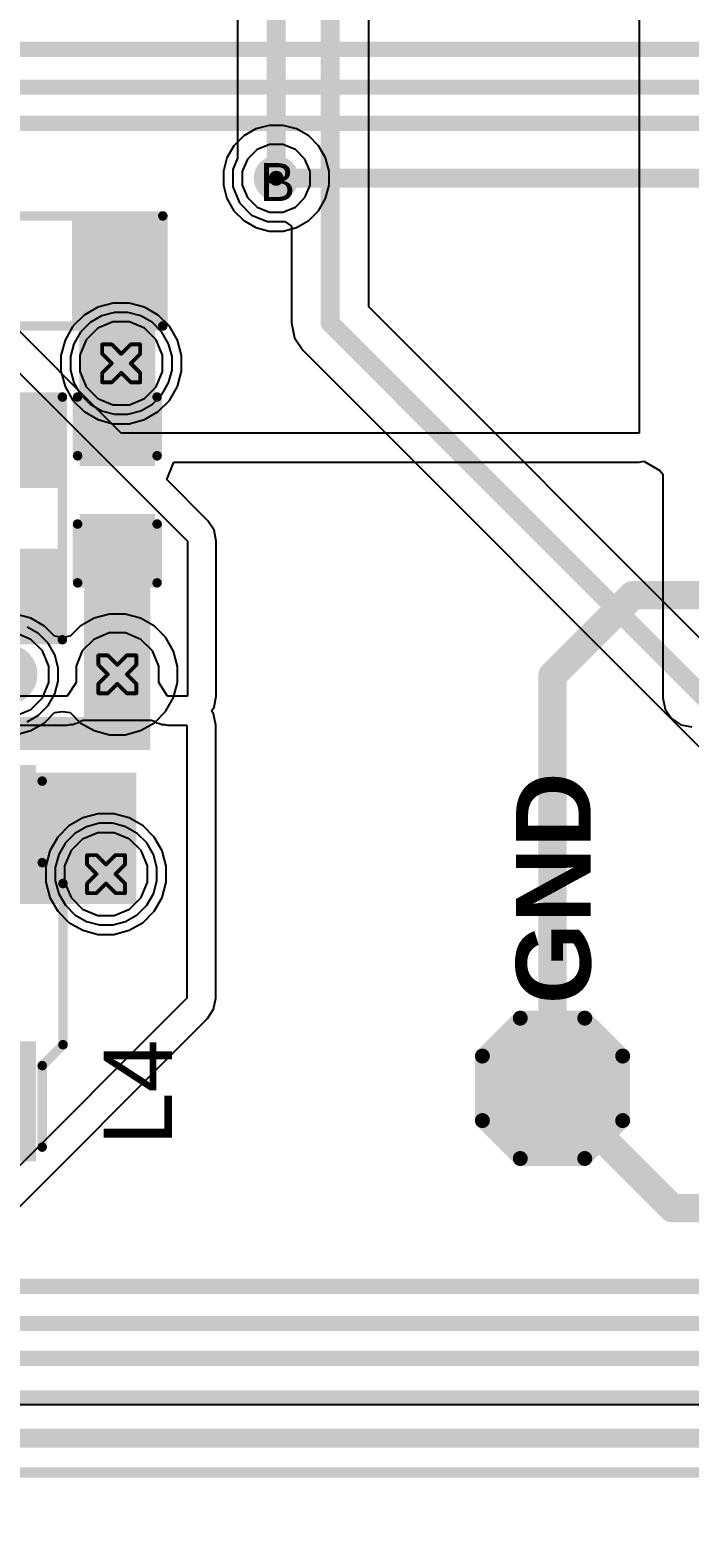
# Model space of a CAD drawing. Header units: inches. Extents: x 0 to 5379, y 0 to 5429.
# Drawn here: x 247.7 to 256.54, y 109.7 to 129.67 of the extents above; entities that cross this region are included whole.
import ezdxf

# ---------------------------------------------------------------- set-up
doc = ezdxf.new("R2010")
doc.units = ezdxf.units.IN
for name, color, linetype in [('Bottom Layer', 5, 'Continuous'), ('Bottom Solder', 6, 'Continuous'), ('Drill Drawing', 1, 'Continuous'), ('GND01', 16, 'Continuous'), ('GND02', 76, 'Continuous'), ('PWR', 156, 'Continuous'), ('SIG 01', 90, 'Continuous'), ('Top Layer', 1, 'Continuous'), ('Top Overlay', 2, 'Continuous'), ('Top Paste', 8, 'Continuous'), ('Top Solder', 216, 'Continuous'), ('Via Holes', 16, 'Continuous')]:
    doc.layers.add(name, color=color, linetype=linetype)
doc.styles.add('Arial', font='', dxfattribs={"height": 0.2})
doc.styles.add('Arial_Bold', font='', dxfattribs={"height": 0.2})
doc.styles.get('Arial').set_extended_font_data('Arial')
doc.styles.get('Arial_Bold').set_extended_font_data('Arial', bold=True)

# ---------------------------------------------------------------- blocks, each defined once
blk = doc.blocks.new('T__________165')
at = {"layer": 'Top Layer'}
blk.add_hatch(color=1, dxfattribs=at).paths.add_polyline_path([(0.381, 0.762), (-0.381, 0.762), (-0.762, 0.381), (-0.762, -0.381), (-0.381, -0.762), (0.381, -0.762), (0.762, -0.381), (0.762, 0.381)])
at = {"layer": 'Top Paste'}
blk.add_hatch(color=8, dxfattribs=at).paths.add_polyline_path([(0.381, 0.762), (-0.381, 0.762), (-0.762, 0.381), (-0.762, -0.381), (-0.381, -0.762), (0.381, -0.762), (0.762, -0.381), (0.762, 0.381)])
at = {"layer": 'Top Solder'}
blk.add_hatch(color=216, dxfattribs=at).paths.add_polyline_path([(0.432, 0.864), (-0.432, 0.864), (-0.864, 0.432), (-0.864, -0.432), (-0.432, -0.864), (0.432, -0.864), (0.864, -0.432), (0.864, 0.432)])
at = {"layer": 'Top Overlay'}
for points in [[(-0.432, 0.94, 0.2, 0.2, 0), (-0.94, 0.432, 0.2, 0.2, 0)], [(-0.432, 0.94, 0.2, 0.2, 0), (0.432, 0.94, 0.2, 0.2, 0)], [(0.432, 0.94, 0.2, 0.2, 0), (0.94, 0.432, 0.2, 0.2, 0)], [(-0.94, 0.432, 0.2, 0.2, 0), (-0.94, -0.432, 0.2, 0.2, 0)], [(0.94, 0.432, 0.2, 0.2, 0), (0.94, -0.432, 0.2, 0.2, 0)], [(-0.94, -0.432, 0.2, 0.2, 0), (-0.432, -0.94, 0.2, 0.2, 0)], [(0.94, -0.432, 0.2, 0.2, 0), (0.432, -0.94, 0.2, 0.2, 0)], [(-0.432, -0.94, 0.2, 0.2, 0), (0.432, -0.94, 0.2, 0.2, 0)]]:
    blk.add_lwpolyline(points, format="xyseb", dxfattribs=at)
for points in [[(-0.482, 0.94, 0.1, 0.1, 1), (-0.382, 0.94, 0.1, 0.1, 1)], [(-0.482, 0.94, 0.1, 0.1, 1), (-0.382, 0.94, 0.1, 0.1, 1)], [(0.382, 0.94, 0.1, 0.1, 1), (0.482, 0.94, 0.1, 0.1, 1)], [(0.382, 0.94, 0.1, 0.1, 1), (0.482, 0.94, 0.1, 0.1, 1)], [(-0.99, 0.432, 0.1, 0.1, 1), (-0.89, 0.432, 0.1, 0.1, 1)], [(-0.99, 0.432, 0.1, 0.1, 1), (-0.89, 0.432, 0.1, 0.1, 1)], [(0.89, 0.432, 0.1, 0.1, 1), (0.99, 0.432, 0.1, 0.1, 1)], [(0.89, 0.432, 0.1, 0.1, 1), (0.99, 0.432, 0.1, 0.1, 1)], [(-0.99, -0.432, 0.1, 0.1, 1), (-0.89, -0.432, 0.1, 0.1, 1)], [(-0.99, -0.432, 0.1, 0.1, 1), (-0.89, -0.432, 0.1, 0.1, 1)], [(0.89, -0.432, 0.1, 0.1, 1), (0.99, -0.432, 0.1, 0.1, 1)], [(0.89, -0.432, 0.1, 0.1, 1), (0.99, -0.432, 0.1, 0.1, 1)], [(-0.482, -0.94, 0.1, 0.1, 1), (-0.382, -0.94, 0.1, 0.1, 1)], [(-0.482, -0.94, 0.1, 0.1, 1), (-0.382, -0.94, 0.1, 0.1, 1)], [(0.382, -0.94, 0.1, 0.1, 1), (0.482, -0.94, 0.1, 0.1, 1)], [(0.382, -0.94, 0.1, 0.1, 1), (0.482, -0.94, 0.1, 0.1, 1)]]:
    blk.add_lwpolyline(points, format="xyseb", close=True, dxfattribs=at)
blk = doc.blocks.new('R___0805_403')
at = {"layer": 'Top Layer'}
for points in [[(-1.524, 0.635), (-0.508, 0.635), (-0.508, -0.635), (-1.524, -0.635)], [(0.508, 0.635), (1.524, 0.635), (1.524, -0.635), (0.508, -0.635)]]:
    blk.add_hatch(color=1, dxfattribs=at).paths.add_polyline_path(points)
at = {"layer": 'Top Paste'}
for points in [[(-1.524, 0.635), (-0.508, 0.635), (-0.508, -0.635), (-1.524, -0.635)], [(0.508, 0.635), (1.524, 0.635), (1.524, -0.635), (0.508, -0.635)]]:
    blk.add_hatch(color=8, dxfattribs=at).paths.add_polyline_path(points)
at = {"layer": 'Top Solder'}
for points in [[(-1.6256, 0.7366), (-0.4064, 0.7366), (-0.4064, -0.7366), (-1.6256, -0.7366)], [(0.4064, 0.7366), (1.6256, 0.7366), (1.6256, -0.7366), (0.4064, -0.7366)]]:
    blk.add_hatch(color=216, dxfattribs=at).paths.add_polyline_path(points)
at = {"layer": 'Top Overlay'}
for points in [[(-1.6256, 0.7366, 0.127, 0.127, 0), (-1.6256, -0.7366, 0.127, 0.127, 0)], [(1.6256, 0.7366, 0.127, 0.127, 0), (-1.6256, 0.7366, 0.127, 0.127, 0)], [(1.6256, 0.7366, 0.127, 0.127, 0), (1.6256, -0.7366, 0.127, 0.127, 0)], [(1.6256, -0.7366, 0.127, 0.127, 0), (-1.6256, -0.7366, 0.127, 0.127, 0)]]:
    blk.add_lwpolyline(points, format="xyseb", dxfattribs=at)
for points in [[(-1.65735, 0.7366, 0.0635, 0.0635, 1), (-1.59385, 0.7366, 0.0635, 0.0635, 1)], [(-1.65735, 0.7366, 0.0635, 0.0635, 1), (-1.59385, 0.7366, 0.0635, 0.0635, 1)], [(1.59385, 0.7366, 0.0635, 0.0635, 1), (1.65735, 0.7366, 0.0635, 0.0635, 1)], [(1.59385, 0.7366, 0.0635, 0.0635, 1), (1.65735, 0.7366, 0.0635, 0.0635, 1)], [(-1.65735, -0.7366, 0.0635, 0.0635, 1), (-1.59385, -0.7366, 0.0635, 0.0635, 1)], [(-1.65735, -0.7366, 0.0635, 0.0635, 1), (-1.59385, -0.7366, 0.0635, 0.0635, 1)], [(1.59385, -0.7366, 0.0635, 0.0635, 1), (1.65735, -0.7366, 0.0635, 0.0635, 1)], [(1.59385, -0.7366, 0.0635, 0.0635, 1), (1.65735, -0.7366, 0.0635, 0.0635, 1)]]:
    blk.add_lwpolyline(points, format="xyseb", close=True, dxfattribs=at)
blk = doc.blocks.new('R___0805_404')
at = {"layer": 'Top Layer'}
for points in [[(-1.524, 0.635), (-0.508, 0.635), (-0.508, -0.635), (-1.524, -0.635)], [(0.508, 0.635), (1.524, 0.635), (1.524, -0.635), (0.508, -0.635)]]:
    blk.add_hatch(color=1, dxfattribs=at).paths.add_polyline_path(points)
at = {"layer": 'Top Paste'}
for points in [[(-1.524, 0.635), (-0.508, 0.635), (-0.508, -0.635), (-1.524, -0.635)], [(0.508, 0.635), (1.524, 0.635), (1.524, -0.635), (0.508, -0.635)]]:
    blk.add_hatch(color=8, dxfattribs=at).paths.add_polyline_path(points)
at = {"layer": 'Top Solder'}
for points in [[(-1.6256, 0.7366), (-0.4064, 0.7366), (-0.4064, -0.7366), (-1.6256, -0.7366)], [(0.4064, 0.7366), (1.6256, 0.7366), (1.6256, -0.7366), (0.4064, -0.7366)]]:
    blk.add_hatch(color=216, dxfattribs=at).paths.add_polyline_path(points)
at = {"layer": 'Top Overlay'}
for points in [[(-1.6256, -0.7366, 0.127, 0.127, 0), (-1.6256, 0.7366, 0.127, 0.127, 0)], [(1.6256, 0.7366, 0.127, 0.127, 0), (-1.6256, 0.7366, 0.127, 0.127, 0)], [(1.6256, -0.7366, 0.127, 0.127, 0), (1.6256, 0.7366, 0.127, 0.127, 0)], [(1.6256, -0.7366, 0.127, 0.127, 0), (-1.6256, -0.7366, 0.127, 0.127, 0)]]:
    blk.add_lwpolyline(points, format="xyseb", dxfattribs=at)
for points in [[(-1.65735, 0.7366, 0.0635, 0.0635, 1), (-1.59385, 0.7366, 0.0635, 0.0635, 1)], [(-1.65735, 0.7366, 0.0635, 0.0635, 1), (-1.59385, 0.7366, 0.0635, 0.0635, 1)], [(1.59385, 0.7366, 0.0635, 0.0635, 1), (1.65735, 0.7366, 0.0635, 0.0635, 1)], [(1.59385, 0.7366, 0.0635, 0.0635, 1), (1.65735, 0.7366, 0.0635, 0.0635, 1)], [(-1.65735, -0.7366, 0.0635, 0.0635, 1), (-1.59385, -0.7366, 0.0635, 0.0635, 1)], [(-1.65735, -0.7366, 0.0635, 0.0635, 1), (-1.59385, -0.7366, 0.0635, 0.0635, 1)], [(1.59385, -0.7366, 0.0635, 0.0635, 1), (1.65735, -0.7366, 0.0635, 0.0635, 1)], [(1.59385, -0.7366, 0.0635, 0.0635, 1), (1.65735, -0.7366, 0.0635, 0.0635, 1)]]:
    blk.add_lwpolyline(points, format="xyseb", close=True, dxfattribs=at)
blk = doc.blocks.new('FNR5040S180MT_788')
at = {"layer": 'Top Layer'}
for points in [[(-2.55, 2.049), (-1.15, 2.049), (-1.15, -2.151), (-2.55, -2.151)], [(1.15, 2.049), (2.55, 2.049), (2.55, -2.151), (1.15, -2.151)]]:
    blk.add_hatch(color=1, dxfattribs=at).paths.add_polyline_path(points)
at = {"layer": 'Top Paste'}
for points in [[(-2.55, 2.049), (-1.15, 2.049), (-1.15, -2.151), (-2.55, -2.151)], [(1.15, 2.049), (2.55, 2.049), (2.55, -2.151), (1.15, -2.151)]]:
    blk.add_hatch(color=8, dxfattribs=at).paths.add_polyline_path(points)
at = {"layer": 'Top Solder'}
for points in [[(-2.652, 2.151), (-1.048, 2.151), (-1.048, -2.252), (-2.652, -2.252)], [(1.048, 2.151), (2.652, 2.151), (2.652, -2.252), (1.048, -2.252)]]:
    blk.add_hatch(color=216, dxfattribs=at).paths.add_polyline_path(points)
at = {"layer": 'Top Overlay'}
for points in [[(-1.092, 2.515, 0.127, 0.127, 0), (-1.372, 2.235, 0.127, 0.127, 0)], [(-1.092, 2.515, 0.127, 0.127, 0), (1.067, 2.515, 0.127, 0.127, 0)], [(1.067, 2.515, 0.127, 0.127, 0), (1.346, 2.235, 0.127, 0.127, 0)], [(-2.464, 2.235, 0.127, 0.127, 0), (-1.372, 2.235, 0.127, 0.127, 0)], [(1.346, 2.235, 0.127, 0.127, 0), (2.438, 2.235, 0.127, 0.127, 0)], [(-2.464, -2.337, 0.127, 0.127, 0), (-1.372, -2.337, 0.127, 0.127, 0)], [(-1.372, -2.337, 0.127, 0.127, 0), (-1.092, -2.616, 0.127, 0.127, 0)], [(1.346, -2.337, 0.127, 0.127, 0), (1.067, -2.616, 0.127, 0.127, 0)], [(1.346, -2.337, 0.127, 0.127, 0), (2.438, -2.337, 0.127, 0.127, 0)], [(-1.092, -2.616, 0.127, 0.127, 0), (1.067, -2.616, 0.127, 0.127, 0)]]:
    blk.add_lwpolyline(points, format="xyseb", dxfattribs=at)
for points in [[(-1.124, 2.515, 0.0635, 0.0635, 1), (-1.06, 2.515, 0.0635, 0.0635, 1)], [(-1.124, 2.515, 0.0635, 0.0635, 1), (-1.06, 2.515, 0.0635, 0.0635, 1)], [(1.035, 2.515, 0.0635, 0.0635, 1), (1.099, 2.515, 0.0635, 0.0635, 1)], [(1.035, 2.515, 0.0635, 0.0635, 1), (1.099, 2.515, 0.0635, 0.0635, 1)], [(-2.495, 2.235, 0.0635, 0.0635, 1), (-2.432, 2.235, 0.0635, 0.0635, 1)], [(-1.403, 2.235, 0.0635, 0.0635, 1), (-1.34, 2.235, 0.0635, 0.0635, 1)], [(-1.403, 2.235, 0.0635, 0.0635, 1), (-1.34, 2.235, 0.0635, 0.0635, 1)], [(1.315, 2.235, 0.0635, 0.0635, 1), (1.378, 2.235, 0.0635, 0.0635, 1)], [(1.315, 2.235, 0.0635, 0.0635, 1), (1.378, 2.235, 0.0635, 0.0635, 1)], [(2.407, 2.235, 0.0635, 0.0635, 1), (2.47, 2.235, 0.0635, 0.0635, 1)], [(-2.495, -2.337, 0.0635, 0.0635, 1), (-2.432, -2.337, 0.0635, 0.0635, 1)], [(-1.403, -2.337, 0.0635, 0.0635, 1), (-1.34, -2.337, 0.0635, 0.0635, 1)], [(-1.403, -2.337, 0.0635, 0.0635, 1), (-1.34, -2.337, 0.0635, 0.0635, 1)], [(1.315, -2.337, 0.0635, 0.0635, 1), (1.378, -2.337, 0.0635, 0.0635, 1)], [(1.315, -2.337, 0.0635, 0.0635, 1), (1.378, -2.337, 0.0635, 0.0635, 1)], [(2.407, -2.337, 0.0635, 0.0635, 1), (2.47, -2.337, 0.0635, 0.0635, 1)], [(-1.124, -2.616, 0.0635, 0.0635, 1), (-1.06, -2.616, 0.0635, 0.0635, 1)], [(-1.124, -2.616, 0.0635, 0.0635, 1), (-1.06, -2.616, 0.0635, 0.0635, 1)], [(1.035, -2.616, 0.0635, 0.0635, 1), (1.099, -2.616, 0.0635, 0.0635, 1)], [(1.035, -2.616, 0.0635, 0.0635, 1), (1.099, -2.616, 0.0635, 0.0635, 1)]]:
    blk.add_lwpolyline(points, format="xyseb", close=True, dxfattribs=at)
blk = doc.blocks.new('C___0603_991')
at = {"layer": 'Top Layer'}
for points in [[(-0.381, 0.445), (-0.381, -0.445), (-1.143, -0.445), (-1.143, 0.445)], [(1.143, 0.445), (1.143, -0.445), (0.381, -0.445), (0.381, 0.445)]]:
    blk.add_hatch(color=1, dxfattribs=at).paths.add_polyline_path(points)
at = {"layer": 'Top Paste'}
for points in [[(-0.381, 0.445), (-0.381, -0.445), (-1.143, -0.445), (-1.143, 0.445)], [(1.143, 0.445), (1.143, -0.445), (0.381, -0.445), (0.381, 0.445)]]:
    blk.add_hatch(color=8, dxfattribs=at).paths.add_polyline_path(points)
at = {"layer": 'Top Solder'}
for points in [[(-0.321, 0.504), (-0.321, -0.504), (-1.203, -0.504), (-1.203, 0.504)], [(1.203, 0.504), (1.203, -0.504), (0.321, -0.504), (0.321, 0.504)]]:
    blk.add_hatch(color=216, dxfattribs=at).paths.add_polyline_path(points)
at = {"layer": 'Top Overlay'}
for points in [[(-1.245, 0.533, 0.127, 0.127, 0), (-1.245, -0.533, 0.127, 0.127, 0)], [(-1.245, 0.533, 0.127, 0.127, 0), (-0.457, 0.533, 0.127, 0.127, 0)], [(0.457, 0.533, 0.127, 0.127, 0), (1.245, 0.533, 0.127, 0.127, 0)], [(1.245, 0.533, 0.127, 0.127, 0), (1.245, -0.533, 0.127, 0.127, 0)], [(-1.245, -0.533, 0.127, 0.127, 0), (-0.457, -0.533, 0.127, 0.127, 0)], [(0.457, -0.533, 0.127, 0.127, 0), (1.245, -0.533, 0.127, 0.127, 0)]]:
    blk.add_lwpolyline(points, format="xyseb", dxfattribs=at)
for points in [[(-1.276, 0.533, 0.0635, 0.0635, 1), (-1.213, 0.533, 0.0635, 0.0635, 1)], [(-1.276, 0.533, 0.0635, 0.0635, 1), (-1.213, 0.533, 0.0635, 0.0635, 1)], [(-0.489, 0.533, 0.0635, 0.0635, 1), (-0.425, 0.533, 0.0635, 0.0635, 1)], [(0.425, 0.533, 0.0635, 0.0635, 1), (0.489, 0.533, 0.0635, 0.0635, 1)], [(1.213, 0.533, 0.0635, 0.0635, 1), (1.276, 0.533, 0.0635, 0.0635, 1)], [(1.213, 0.533, 0.0635, 0.0635, 1), (1.276, 0.533, 0.0635, 0.0635, 1)], [(-1.276, -0.533, 0.0635, 0.0635, 1), (-1.213, -0.533, 0.0635, 0.0635, 1)], [(-1.276, -0.533, 0.0635, 0.0635, 1), (-1.213, -0.533, 0.0635, 0.0635, 1)], [(-0.489, -0.533, 0.0635, 0.0635, 1), (-0.425, -0.533, 0.0635, 0.0635, 1)], [(0.425, -0.533, 0.0635, 0.0635, 1), (0.489, -0.533, 0.0635, 0.0635, 1)], [(1.213, -0.533, 0.0635, 0.0635, 1), (1.276, -0.533, 0.0635, 0.0635, 1)], [(1.213, -0.533, 0.0635, 0.0635, 1), (1.276, -0.533, 0.0635, 0.0635, 1)]]:
    blk.add_lwpolyline(points, format="xyseb", close=True, dxfattribs=at)

msp = doc.modelspace()

# ---------------------------------------------------------------- hatches: boundary and pattern name
at = {"layer": 'Bottom Layer'}
h = msp.add_hatch(color=5, dxfattribs=at)
edge = h.paths.add_edge_path()
edge.add_arc((251.004, 127.686), 0.2, 0, 360)
h = msp.add_hatch(color=5, dxfattribs=at)
edge = h.paths.add_edge_path()
edge.add_arc((248.927, 125.207), 0.3, 0, 360)
h = msp.add_hatch(color=5, dxfattribs=at)
edge = h.paths.add_edge_path()
edge.add_arc((248.875, 121.042), 0.3, 0, 360)
h = msp.add_hatch(color=5, dxfattribs=at)
edge = h.paths.add_edge_path()
edge.add_arc((248.723, 118.367), 0.3, 0, 360)
at = {"layer": 'Bottom Solder'}
h = msp.add_hatch(color=6, dxfattribs=at)
edge = h.paths.add_edge_path()
edge.add_arc((251.004, 127.686), 0.302, 0, 360)
h = msp.add_hatch(color=6, dxfattribs=at)
edge = h.paths.add_edge_path()
edge.add_arc((248.927, 125.207), 0.402, 0, 360)
h = msp.add_hatch(color=6, dxfattribs=at)
edge = h.paths.add_edge_path()
edge.add_arc((247.402, 121.042), 0.402, 0, 360)
h = msp.add_hatch(color=6, dxfattribs=at)
edge = h.paths.add_edge_path()
edge.add_arc((248.875, 121.042), 0.402, 0, 360)
h = msp.add_hatch(color=6, dxfattribs=at)
edge = h.paths.add_edge_path()
edge.add_arc((248.723, 118.367), 0.402, 0, 360)
at = {"layer": 'GND01'}
h = msp.add_hatch(color=16, dxfattribs=at)
edge = h.paths.add_edge_path()
edge.add_arc((251.004, 127.686), 0.2, 0, 360)
h = msp.add_hatch(color=16, dxfattribs=at)
edge = h.paths.add_edge_path()
edge.add_arc((248.927, 125.207), 0.3, 0, 360)
h = msp.add_hatch(color=16, dxfattribs=at)
edge = h.paths.add_edge_path()
edge.add_arc((248.875, 121.042), 0.3, 0, 360)
h = msp.add_hatch(color=16, dxfattribs=at)
edge = h.paths.add_edge_path()
edge.add_arc((248.723, 118.367), 0.3, 0, 360)
at = {"layer": 'GND02'}
h = msp.add_hatch(color=76, dxfattribs=at)
edge = h.paths.add_edge_path()
edge.add_arc((251.004, 127.686), 0.2, 0, 360)
h = msp.add_hatch(color=76, dxfattribs=at)
edge = h.paths.add_edge_path()
edge.add_arc((248.927, 125.207), 0.3, 0, 360)
h = msp.add_hatch(color=76, dxfattribs=at)
edge = h.paths.add_edge_path()
edge.add_arc((248.875, 121.042), 0.3, 0, 360)
h = msp.add_hatch(color=76, dxfattribs=at)
edge = h.paths.add_edge_path()
edge.add_arc((248.723, 118.367), 0.3, 0, 360)
at = {"layer": 'PWR'}
h = msp.add_hatch(color=156, dxfattribs=at)
edge = h.paths.add_edge_path()
edge.add_arc((251.004, 127.686), 0.2, 0, 360)
h = msp.add_hatch(color=156, dxfattribs=at)
edge = h.paths.add_edge_path()
edge.add_arc((248.927, 125.207), 0.3, 0, 360)
h = msp.add_hatch(color=156, dxfattribs=at)
edge = h.paths.add_edge_path()
edge.add_arc((248.875, 121.042), 0.3, 0, 360)
h = msp.add_hatch(color=156, dxfattribs=at)
edge = h.paths.add_edge_path()
edge.add_arc((248.723, 118.367), 0.3, 0, 360)
at = {"layer": 'SIG 01'}
h = msp.add_hatch(color=90, dxfattribs=at)
edge = h.paths.add_edge_path()
edge.add_arc((251.004, 127.686), 0.2, 0, 360)
h = msp.add_hatch(color=90, dxfattribs=at)
edge = h.paths.add_edge_path()
edge.add_arc((248.927, 125.207), 0.3, 0, 360)
h = msp.add_hatch(color=90, dxfattribs=at)
edge = h.paths.add_edge_path()
edge.add_arc((248.875, 121.042), 0.3, 0, 360)
h = msp.add_hatch(color=90, dxfattribs=at)
edge = h.paths.add_edge_path()
edge.add_arc((248.723, 118.367), 0.3, 0, 360)
at = {"layer": 'Top Layer'}
h = msp.add_hatch(color=1, dxfattribs=at)
edge = h.paths.add_edge_path()
edge.add_arc((251.004, 127.686), 0.2, 0, 360)
for points in [[(249.383, 127.08), (248.367, 127.08), (248.367, 123.893), (249.383, 123.893)], [(248.037, 124.655), (243.482, 124.655), (243.482, 123.639), (248.037, 123.639)], [(248.43, 120.029), (249.319, 120.029), (249.319, 123.131), (248.43, 123.131)], [(244.836, 120.029), (249.319, 120.029), (249.319, 120.472), (244.836, 120.472)], [(249.13, 119.724), (243.482, 119.724), (243.482, 117.968), (249.13, 117.968)]]:
    msp.add_hatch(color=1, dxfattribs=at).paths.add_polyline_path(points)
h = msp.add_hatch(color=1, dxfattribs=at)
edge = h.paths.add_edge_path()
edge.add_arc((248.927, 125.207), 0.3, 0, 360)
h = msp.add_hatch(color=1, dxfattribs=at)
edge = h.paths.add_edge_path()
edge.add_arc((248.875, 121.042), 0.3, 0, 360)
h = msp.add_hatch(color=1, dxfattribs=at)
edge = h.paths.add_edge_path()
edge.add_arc((248.723, 118.367), 0.3, 0, 360)
at = {"layer": 'Top Solder'}
h = msp.add_hatch(color=216, dxfattribs=at)
edge = h.paths.add_edge_path()
edge.add_arc((251.004, 127.686), 0.302, 0, 360)
h = msp.add_hatch(color=216, dxfattribs=at)
edge = h.paths.add_edge_path()
edge.add_arc((248.927, 125.207), 0.402, 0, 360)
h = msp.add_hatch(color=216, dxfattribs=at)
edge = h.paths.add_edge_path()
edge.add_arc((247.402, 121.042), 0.402, 0, 360)
h = msp.add_hatch(color=216, dxfattribs=at)
edge = h.paths.add_edge_path()
edge.add_arc((248.875, 121.042), 0.402, 0, 360)
h = msp.add_hatch(color=216, dxfattribs=at)
edge = h.paths.add_edge_path()
edge.add_arc((248.723, 118.367), 0.402, 0, 360)
at = {"layer": 'Via Holes'}
h = msp.add_hatch(color=7, dxfattribs=at)
edge = h.paths.add_edge_path()
edge.add_arc((251.004, 127.686), 0.1, 0, 360)
h = msp.add_hatch(color=7, dxfattribs=at)
edge = h.paths.add_edge_path()
edge.add_arc((248.927, 125.207), 0.15, 0, 360)
h = msp.add_hatch(color=7, dxfattribs=at)
edge = h.paths.add_edge_path()
edge.add_arc((248.875, 121.042), 0.15, 0, 360)
h = msp.add_hatch(color=7, dxfattribs=at)
edge = h.paths.add_edge_path()
edge.add_arc((248.723, 118.367), 0.15, 0, 360)

# ---------------------------------------------------------------- linework, layer by layer
at = {"layer": 'Bottom Layer'}
for p, q in [((250.569, 128.252), (250.437, 128.121)), ((250.731, 128.346), (250.569, 128.252)), ((250.911, 128.394), (250.731, 128.346)), ((251.097, 128.394), (250.911, 128.394)), ((251.277, 128.346), (251.097, 128.394)), ((251.439, 128.252), (251.277, 128.346)), ((251.57, 128.121), (251.439, 128.252)), ((250.437, 128.121), (250.344, 127.959)), ((251.664, 127.959), (251.57, 128.121)), ((250.344, 127.959), (250.296, 127.779)), ((251.712, 127.779), (251.664, 127.959)), ((250.296, 127.779), (250.296, 127.593)), ((251.712, 127.593), (251.712, 127.779)), ((250.296, 127.593), (250.344, 127.413)), ((251.664, 127.413), (251.712, 127.593)), ((250.344, 127.413), (250.437, 127.251)), ((250.437, 127.251), (250.569, 127.119)), ((251.439, 127.119), (251.57, 127.251)), ((251.57, 127.251), (251.664, 127.413)), ((250.569, 127.119), (250.731, 127.026)), ((250.731, 127.026), (250.911, 126.978)), ((251.097, 126.978), (251.277, 127.026)), ((251.277, 127.026), (251.439, 127.119)), ((250.911, 126.978), (251.097, 126.978)), ((248.431, 125.854), (248.28, 125.703)), ((248.615, 125.96), (248.431, 125.854)), ((248.82, 126.015), (248.615, 125.96)), ((249.033, 126.015), (248.82, 126.015)), ((249.239, 125.96), (249.033, 126.015)), ((249.423, 125.854), (249.239, 125.96)), ((249.573, 125.703), (249.423, 125.854)), ((248.28, 125.703), (248.174, 125.519)), ((249.68, 125.519), (249.573, 125.703)), ((248.174, 125.519), (248.119, 125.314)), ((249.735, 125.314), (249.68, 125.519)), ((248.119, 125.314), (248.119, 125.101)), ((249.735, 125.101), (249.735, 125.314)), ((248.119, 125.101), (248.174, 124.895)), ((249.68, 124.895), (249.735, 125.101)), ((248.174, 124.895), (248.28, 124.711)), ((249.573, 124.711), (249.68, 124.895)), ((248.28, 124.711), (248.431, 124.561)), ((249.423, 124.561), (249.573, 124.711)), ((248.431, 124.561), (248.615, 124.454)), ((248.615, 124.454), (248.82, 124.399)), ((249.033, 124.399), (249.239, 124.454)), ((249.239, 124.454), (249.423, 124.561)), ((248.82, 124.399), (249.033, 124.399)), ((247.714, 121.795), (247.508, 121.85)), ((248.768, 121.85), (248.563, 121.795)), ((248.981, 121.85), (248.768, 121.85)), ((249.187, 121.795), (248.981, 121.85)), ((247.898, 121.688), (247.714, 121.795)), ((248.032, 121.554), (247.898, 121.688)), ((248.379, 121.688), (248.244, 121.554)), ((248.563, 121.795), (248.379, 121.688)), ((249.371, 121.688), (249.187, 121.795)), ((249.521, 121.538), (249.371, 121.688)), ((248.138, 121.537), (248.032, 121.554)), ((248.244, 121.554), (248.138, 121.537)), ((249.628, 121.353), (249.521, 121.538)), ((249.683, 121.148), (249.628, 121.353)), ((249.683, 120.935), (249.683, 121.148)), ((249.628, 120.73), (249.683, 120.935)), ((249.521, 120.545), (249.628, 120.73)), ((247.898, 120.395), (248.032, 120.53)), ((248.032, 120.53), (248.138, 120.546)), ((248.138, 120.546), (248.244, 120.53)), ((248.244, 120.53), (248.379, 120.395)), ((249.371, 120.395), (249.521, 120.545)), ((247.508, 120.234), (247.714, 120.289)), ((247.714, 120.289), (247.898, 120.395)), ((248.379, 120.395), (248.563, 120.289)), ((248.563, 120.289), (248.768, 120.234)), ((248.981, 120.234), (249.187, 120.289)), ((249.187, 120.289), (249.371, 120.395)), ((248.768, 120.234), (248.981, 120.234)), ((248.412, 119.12), (248.227, 119.013)), ((248.617, 119.175), (248.412, 119.12)), ((248.83, 119.175), (248.617, 119.175)), ((249.035, 119.12), (248.83, 119.175)), ((249.22, 119.013), (249.035, 119.12)), ((248.077, 118.863), (247.971, 118.679)), ((248.227, 119.013), (248.077, 118.863)), ((249.37, 118.863), (249.22, 119.013)), ((249.476, 118.679), (249.37, 118.863)), ((247.971, 118.679), (247.915, 118.473)), ((249.531, 118.473), (249.476, 118.679)), ((247.915, 118.473), (247.915, 118.26)), ((249.531, 118.26), (249.531, 118.473)), ((247.915, 118.26), (247.971, 118.055)), ((249.476, 118.055), (249.531, 118.26)), ((247.971, 118.055), (248.077, 117.871)), ((249.37, 117.871), (249.476, 118.055)), ((248.077, 117.871), (248.227, 117.72)), ((249.22, 117.72), (249.37, 117.871)), ((248.227, 117.72), (248.412, 117.614)), ((249.035, 117.614), (249.22, 117.72)), ((248.412, 117.614), (248.617, 117.559)), ((248.617, 117.559), (248.83, 117.559)), ((248.83, 117.559), (249.035, 117.614))]:
    msp.add_line(p, q, dxfattribs=at)
at = {"layer": 'Drill Drawing'}
for points in [[(248.673, 125.334, 0.0508, 0.0508, 0), (248.673, 125.461, 0.0508, 0.0508, 0)], [(248.673, 125.461, 0.0508, 0.0508, 0), (248.8, 125.461, 0.0508, 0.0508, 0)], [(248.8, 125.461, 0.0508, 0.0508, 0), (248.927, 125.334, 0.0508, 0.0508, 0)], [(248.927, 125.334, 0.0508, 0.0508, 0), (249.054, 125.461, 0.0508, 0.0508, 0)], [(249.054, 125.461, 0.0508, 0.0508, 0), (249.181, 125.461, 0.0508, 0.0508, 0)], [(249.181, 125.334, 0.0508, 0.0508, 0), (249.181, 125.461, 0.0508, 0.0508, 0)], [(248.673, 125.334, 0.0508, 0.0508, 0), (248.8, 125.207, 0.0508, 0.0508, 0)], [(248.673, 125.08, 0.0508, 0.0508, 0), (248.8, 125.207, 0.0508, 0.0508, 0)], [(249.054, 125.207, 0.0508, 0.0508, 0), (249.181, 125.334, 0.0508, 0.0508, 0)], [(249.054, 125.207, 0.0508, 0.0508, 0), (249.181, 125.08, 0.0508, 0.0508, 0)], [(248.673, 124.953, 0.0508, 0.0508, 0), (248.673, 125.08, 0.0508, 0.0508, 0)], [(248.8, 124.953, 0.0508, 0.0508, 0), (248.927, 125.08, 0.0508, 0.0508, 0)], [(248.927, 125.08, 0.0508, 0.0508, 0), (249.054, 124.953, 0.0508, 0.0508, 0)], [(249.181, 124.953, 0.0508, 0.0508, 0), (249.181, 125.08, 0.0508, 0.0508, 0)], [(248.673, 124.953, 0.0508, 0.0508, 0), (248.8, 124.953, 0.0508, 0.0508, 0)], [(249.054, 124.953, 0.0508, 0.0508, 0), (249.181, 124.953, 0.0508, 0.0508, 0)], [(248.621, 121.169, 0.0508, 0.0508, 0), (248.621, 121.296, 0.0508, 0.0508, 0)], [(248.621, 121.296, 0.0508, 0.0508, 0), (248.748, 121.296, 0.0508, 0.0508, 0)], [(248.748, 121.296, 0.0508, 0.0508, 0), (248.875, 121.169, 0.0508, 0.0508, 0)], [(248.875, 121.169, 0.0508, 0.0508, 0), (249.002, 121.296, 0.0508, 0.0508, 0)], [(249.002, 121.296, 0.0508, 0.0508, 0), (249.129, 121.296, 0.0508, 0.0508, 0)], [(249.129, 121.169, 0.0508, 0.0508, 0), (249.129, 121.296, 0.0508, 0.0508, 0)], [(248.621, 121.169, 0.0508, 0.0508, 0), (248.748, 121.042, 0.0508, 0.0508, 0)], [(248.621, 120.915, 0.0508, 0.0508, 0), (248.748, 121.042, 0.0508, 0.0508, 0)], [(249.002, 121.042, 0.0508, 0.0508, 0), (249.129, 121.169, 0.0508, 0.0508, 0)], [(249.002, 121.042, 0.0508, 0.0508, 0), (249.129, 120.915, 0.0508, 0.0508, 0)], [(248.621, 120.788, 0.0508, 0.0508, 0), (248.621, 120.915, 0.0508, 0.0508, 0)], [(248.748, 120.788, 0.0508, 0.0508, 0), (248.875, 120.915, 0.0508, 0.0508, 0)], [(248.875, 120.915, 0.0508, 0.0508, 0), (249.002, 120.788, 0.0508, 0.0508, 0)], [(249.129, 120.788, 0.0508, 0.0508, 0), (249.129, 120.915, 0.0508, 0.0508, 0)], [(248.621, 120.788, 0.0508, 0.0508, 0), (248.748, 120.788, 0.0508, 0.0508, 0)], [(249.002, 120.788, 0.0508, 0.0508, 0), (249.129, 120.788, 0.0508, 0.0508, 0)], [(248.469, 118.494, 0.0508, 0.0508, 0), (248.469, 118.621, 0.0508, 0.0508, 0)], [(248.469, 118.621, 0.0508, 0.0508, 0), (248.596, 118.621, 0.0508, 0.0508, 0)], [(248.596, 118.621, 0.0508, 0.0508, 0), (248.723, 118.494, 0.0508, 0.0508, 0)], [(248.723, 118.494, 0.0508, 0.0508, 0), (248.85, 118.621, 0.0508, 0.0508, 0)], [(248.85, 118.621, 0.0508, 0.0508, 0), (248.977, 118.621, 0.0508, 0.0508, 0)], [(248.977, 118.494, 0.0508, 0.0508, 0), (248.977, 118.621, 0.0508, 0.0508, 0)], [(248.469, 118.494, 0.0508, 0.0508, 0), (248.596, 118.367, 0.0508, 0.0508, 0)], [(248.85, 118.367, 0.0508, 0.0508, 0), (248.977, 118.494, 0.0508, 0.0508, 0)], [(248.469, 118.24, 0.0508, 0.0508, 0), (248.596, 118.367, 0.0508, 0.0508, 0)], [(248.469, 118.113, 0.0508, 0.0508, 0), (248.469, 118.24, 0.0508, 0.0508, 0)], [(248.596, 118.113, 0.0508, 0.0508, 0), (248.723, 118.24, 0.0508, 0.0508, 0)], [(248.723, 118.24, 0.0508, 0.0508, 0), (248.85, 118.113, 0.0508, 0.0508, 0)], [(248.85, 118.367, 0.0508, 0.0508, 0), (248.977, 118.24, 0.0508, 0.0508, 0)], [(248.977, 118.113, 0.0508, 0.0508, 0), (248.977, 118.24, 0.0508, 0.0508, 0)], [(248.469, 118.113, 0.0508, 0.0508, 0), (248.596, 118.113, 0.0508, 0.0508, 0)], [(248.85, 118.113, 0.0508, 0.0508, 0), (248.977, 118.113, 0.0508, 0.0508, 0)]]:
    msp.add_lwpolyline(points, format="xyseb", dxfattribs=at)
for points in [[(248.66, 125.461, 0.0254, 0.0254, 1), (248.685, 125.461, 0.0254, 0.0254, 1)], [(248.66, 125.461, 0.0254, 0.0254, 1), (248.685, 125.461, 0.0254, 0.0254, 1)], [(248.787, 125.461, 0.0254, 0.0254, 1), (248.812, 125.461, 0.0254, 0.0254, 1)], [(248.787, 125.461, 0.0254, 0.0254, 1), (248.812, 125.461, 0.0254, 0.0254, 1)], [(249.041, 125.461, 0.0254, 0.0254, 1), (249.066, 125.461, 0.0254, 0.0254, 1)], [(249.041, 125.461, 0.0254, 0.0254, 1), (249.066, 125.461, 0.0254, 0.0254, 1)], [(249.168, 125.461, 0.0254, 0.0254, 1), (249.193, 125.461, 0.0254, 0.0254, 1)], [(249.168, 125.461, 0.0254, 0.0254, 1), (249.193, 125.461, 0.0254, 0.0254, 1)], [(248.66, 125.334, 0.0254, 0.0254, 1), (248.685, 125.334, 0.0254, 0.0254, 1)], [(248.66, 125.334, 0.0254, 0.0254, 1), (248.685, 125.334, 0.0254, 0.0254, 1)], [(248.787, 125.207, 0.0254, 0.0254, 1), (248.812, 125.207, 0.0254, 0.0254, 1)], [(248.787, 125.207, 0.0254, 0.0254, 1), (248.812, 125.207, 0.0254, 0.0254, 1)], [(248.914, 125.334, 0.0254, 0.0254, 1), (248.939, 125.334, 0.0254, 0.0254, 1)], [(248.914, 125.334, 0.0254, 0.0254, 1), (248.939, 125.334, 0.0254, 0.0254, 1)], [(249.041, 125.207, 0.0254, 0.0254, 1), (249.066, 125.207, 0.0254, 0.0254, 1)], [(249.041, 125.207, 0.0254, 0.0254, 1), (249.066, 125.207, 0.0254, 0.0254, 1)], [(249.168, 125.334, 0.0254, 0.0254, 1), (249.193, 125.334, 0.0254, 0.0254, 1)], [(249.168, 125.334, 0.0254, 0.0254, 1), (249.193, 125.334, 0.0254, 0.0254, 1)], [(248.66, 125.08, 0.0254, 0.0254, 1), (248.685, 125.08, 0.0254, 0.0254, 1)], [(248.66, 125.08, 0.0254, 0.0254, 1), (248.685, 125.08, 0.0254, 0.0254, 1)], [(248.914, 125.08, 0.0254, 0.0254, 1), (248.939, 125.08, 0.0254, 0.0254, 1)], [(248.914, 125.08, 0.0254, 0.0254, 1), (248.939, 125.08, 0.0254, 0.0254, 1)], [(249.168, 125.08, 0.0254, 0.0254, 1), (249.193, 125.08, 0.0254, 0.0254, 1)], [(249.168, 125.08, 0.0254, 0.0254, 1), (249.193, 125.08, 0.0254, 0.0254, 1)], [(248.66, 124.953, 0.0254, 0.0254, 1), (248.685, 124.953, 0.0254, 0.0254, 1)], [(248.66, 124.953, 0.0254, 0.0254, 1), (248.685, 124.953, 0.0254, 0.0254, 1)], [(248.787, 124.953, 0.0254, 0.0254, 1), (248.812, 124.953, 0.0254, 0.0254, 1)], [(248.787, 124.953, 0.0254, 0.0254, 1), (248.812, 124.953, 0.0254, 0.0254, 1)], [(249.041, 124.953, 0.0254, 0.0254, 1), (249.066, 124.953, 0.0254, 0.0254, 1)], [(249.041, 124.953, 0.0254, 0.0254, 1), (249.066, 124.953, 0.0254, 0.0254, 1)], [(249.168, 124.953, 0.0254, 0.0254, 1), (249.193, 124.953, 0.0254, 0.0254, 1)], [(249.168, 124.953, 0.0254, 0.0254, 1), (249.193, 124.953, 0.0254, 0.0254, 1)], [(248.608, 121.296, 0.0254, 0.0254, 1), (248.634, 121.296, 0.0254, 0.0254, 1)], [(248.608, 121.296, 0.0254, 0.0254, 1), (248.634, 121.296, 0.0254, 0.0254, 1)], [(248.735, 121.296, 0.0254, 0.0254, 1), (248.761, 121.296, 0.0254, 0.0254, 1)], [(248.735, 121.296, 0.0254, 0.0254, 1), (248.761, 121.296, 0.0254, 0.0254, 1)], [(248.989, 121.296, 0.0254, 0.0254, 1), (249.015, 121.296, 0.0254, 0.0254, 1)], [(248.989, 121.296, 0.0254, 0.0254, 1), (249.015, 121.296, 0.0254, 0.0254, 1)], [(249.116, 121.296, 0.0254, 0.0254, 1), (249.142, 121.296, 0.0254, 0.0254, 1)], [(249.116, 121.296, 0.0254, 0.0254, 1), (249.142, 121.296, 0.0254, 0.0254, 1)], [(248.608, 121.169, 0.0254, 0.0254, 1), (248.634, 121.169, 0.0254, 0.0254, 1)], [(248.608, 121.169, 0.0254, 0.0254, 1), (248.634, 121.169, 0.0254, 0.0254, 1)], [(248.735, 121.042, 0.0254, 0.0254, 1), (248.761, 121.042, 0.0254, 0.0254, 1)], [(248.735, 121.042, 0.0254, 0.0254, 1), (248.761, 121.042, 0.0254, 0.0254, 1)], [(248.862, 121.169, 0.0254, 0.0254, 1), (248.888, 121.169, 0.0254, 0.0254, 1)], [(248.862, 121.169, 0.0254, 0.0254, 1), (248.888, 121.169, 0.0254, 0.0254, 1)], [(248.989, 121.042, 0.0254, 0.0254, 1), (249.015, 121.042, 0.0254, 0.0254, 1)], [(248.989, 121.042, 0.0254, 0.0254, 1), (249.015, 121.042, 0.0254, 0.0254, 1)], [(249.116, 121.169, 0.0254, 0.0254, 1), (249.142, 121.169, 0.0254, 0.0254, 1)], [(249.116, 121.169, 0.0254, 0.0254, 1), (249.142, 121.169, 0.0254, 0.0254, 1)], [(248.608, 120.915, 0.0254, 0.0254, 1), (248.634, 120.915, 0.0254, 0.0254, 1)], [(248.608, 120.915, 0.0254, 0.0254, 1), (248.634, 120.915, 0.0254, 0.0254, 1)], [(248.862, 120.915, 0.0254, 0.0254, 1), (248.888, 120.915, 0.0254, 0.0254, 1)], [(248.862, 120.915, 0.0254, 0.0254, 1), (248.888, 120.915, 0.0254, 0.0254, 1)], [(249.116, 120.915, 0.0254, 0.0254, 1), (249.142, 120.915, 0.0254, 0.0254, 1)], [(249.116, 120.915, 0.0254, 0.0254, 1), (249.142, 120.915, 0.0254, 0.0254, 1)], [(248.608, 120.788, 0.0254, 0.0254, 1), (248.634, 120.788, 0.0254, 0.0254, 1)], [(248.608, 120.788, 0.0254, 0.0254, 1), (248.634, 120.788, 0.0254, 0.0254, 1)], [(248.735, 120.788, 0.0254, 0.0254, 1), (248.761, 120.788, 0.0254, 0.0254, 1)], [(248.735, 120.788, 0.0254, 0.0254, 1), (248.761, 120.788, 0.0254, 0.0254, 1)], [(248.989, 120.788, 0.0254, 0.0254, 1), (249.015, 120.788, 0.0254, 0.0254, 1)], [(248.989, 120.788, 0.0254, 0.0254, 1), (249.015, 120.788, 0.0254, 0.0254, 1)], [(249.116, 120.788, 0.0254, 0.0254, 1), (249.142, 120.788, 0.0254, 0.0254, 1)], [(249.116, 120.788, 0.0254, 0.0254, 1), (249.142, 120.788, 0.0254, 0.0254, 1)], [(248.457, 118.621, 0.0254, 0.0254, 1), (248.482, 118.621, 0.0254, 0.0254, 1)], [(248.457, 118.621, 0.0254, 0.0254, 1), (248.482, 118.621, 0.0254, 0.0254, 1)], [(248.584, 118.621, 0.0254, 0.0254, 1), (248.609, 118.621, 0.0254, 0.0254, 1)], [(248.584, 118.621, 0.0254, 0.0254, 1), (248.609, 118.621, 0.0254, 0.0254, 1)], [(248.838, 118.621, 0.0254, 0.0254, 1), (248.863, 118.621, 0.0254, 0.0254, 1)], [(248.838, 118.621, 0.0254, 0.0254, 1), (248.863, 118.621, 0.0254, 0.0254, 1)], [(248.965, 118.621, 0.0254, 0.0254, 1), (248.99, 118.621, 0.0254, 0.0254, 1)], [(248.965, 118.621, 0.0254, 0.0254, 1), (248.99, 118.621, 0.0254, 0.0254, 1)], [(248.457, 118.494, 0.0254, 0.0254, 1), (248.482, 118.494, 0.0254, 0.0254, 1)], [(248.457, 118.494, 0.0254, 0.0254, 1), (248.482, 118.494, 0.0254, 0.0254, 1)], [(248.711, 118.494, 0.0254, 0.0254, 1), (248.736, 118.494, 0.0254, 0.0254, 1)], [(248.711, 118.494, 0.0254, 0.0254, 1), (248.736, 118.494, 0.0254, 0.0254, 1)], [(248.965, 118.494, 0.0254, 0.0254, 1), (248.99, 118.494, 0.0254, 0.0254, 1)], [(248.965, 118.494, 0.0254, 0.0254, 1), (248.99, 118.494, 0.0254, 0.0254, 1)], [(248.457, 118.24, 0.0254, 0.0254, 1), (248.482, 118.24, 0.0254, 0.0254, 1)], [(248.457, 118.24, 0.0254, 0.0254, 1), (248.482, 118.24, 0.0254, 0.0254, 1)], [(248.584, 118.367, 0.0254, 0.0254, 1), (248.609, 118.367, 0.0254, 0.0254, 1)], [(248.584, 118.367, 0.0254, 0.0254, 1), (248.609, 118.367, 0.0254, 0.0254, 1)], [(248.711, 118.24, 0.0254, 0.0254, 1), (248.736, 118.24, 0.0254, 0.0254, 1)], [(248.711, 118.24, 0.0254, 0.0254, 1), (248.736, 118.24, 0.0254, 0.0254, 1)], [(248.838, 118.367, 0.0254, 0.0254, 1), (248.863, 118.367, 0.0254, 0.0254, 1)], [(248.838, 118.367, 0.0254, 0.0254, 1), (248.863, 118.367, 0.0254, 0.0254, 1)], [(248.965, 118.24, 0.0254, 0.0254, 1), (248.99, 118.24, 0.0254, 0.0254, 1)], [(248.965, 118.24, 0.0254, 0.0254, 1), (248.99, 118.24, 0.0254, 0.0254, 1)], [(248.457, 118.113, 0.0254, 0.0254, 1), (248.482, 118.113, 0.0254, 0.0254, 1)], [(248.457, 118.113, 0.0254, 0.0254, 1), (248.482, 118.113, 0.0254, 0.0254, 1)], [(248.584, 118.113, 0.0254, 0.0254, 1), (248.609, 118.113, 0.0254, 0.0254, 1)], [(248.584, 118.113, 0.0254, 0.0254, 1), (248.609, 118.113, 0.0254, 0.0254, 1)], [(248.838, 118.113, 0.0254, 0.0254, 1), (248.863, 118.113, 0.0254, 0.0254, 1)], [(248.838, 118.113, 0.0254, 0.0254, 1), (248.863, 118.113, 0.0254, 0.0254, 1)], [(248.965, 118.113, 0.0254, 0.0254, 1), (248.99, 118.113, 0.0254, 0.0254, 1)], [(248.965, 118.113, 0.0254, 0.0254, 1), (248.99, 118.113, 0.0254, 0.0254, 1)]]:
    msp.add_lwpolyline(points, format="xyseb", close=True, dxfattribs=at)
at = {"layer": 'GND01'}
for p, q in [((250.747, 128.071), (250.619, 127.943)), ((250.913, 128.14), (250.747, 128.071)), ((251.094, 128.14), (250.913, 128.14)), ((251.261, 128.071), (251.094, 128.14)), ((251.389, 127.943), (251.261, 128.071)), ((250.619, 127.943), (250.55, 127.776)), ((251.458, 127.776), (251.389, 127.943)), ((250.55, 127.776), (250.55, 127.595)), ((251.458, 127.595), (251.458, 127.776)), ((250.55, 127.595), (250.619, 127.429)), ((250.619, 127.429), (250.747, 127.301)), ((251.261, 127.301), (251.389, 127.429)), ((251.389, 127.429), (251.458, 127.595)), ((250.747, 127.301), (250.913, 127.232)), ((250.913, 127.232), (251.094, 127.232)), ((251.094, 127.232), (251.261, 127.301)), ((248.613, 125.677), (248.457, 125.521)), ((248.816, 125.761), (248.613, 125.677)), ((249.037, 125.761), (248.816, 125.761)), ((249.24, 125.677), (249.037, 125.761)), ((249.396, 125.521), (249.24, 125.677)), ((248.457, 125.521), (248.373, 125.317)), ((249.481, 125.317), (249.396, 125.521)), ((248.373, 125.317), (248.373, 125.097)), ((249.481, 125.097), (249.481, 125.317)), ((248.373, 125.097), (248.457, 124.893)), ((249.396, 124.893), (249.481, 125.097)), ((248.457, 124.893), (248.613, 124.738)), ((249.24, 124.738), (249.396, 124.893)), ((248.613, 124.738), (248.816, 124.653)), ((248.816, 124.653), (249.037, 124.653)), ((249.037, 124.653), (249.24, 124.738)), ((247.715, 121.511), (247.512, 121.596)), ((247.871, 121.355), (247.715, 121.511)), ((247.956, 121.152), (247.871, 121.355)), ((247.956, 120.931), (247.956, 121.152)), ((247.871, 120.728), (247.956, 120.931)), ((247.715, 120.572), (247.871, 120.728)), ((247.512, 120.488), (247.715, 120.572)), ((248.613, 118.921), (248.41, 118.836)), ((248.834, 118.921), (248.613, 118.921)), ((249.037, 118.836), (248.834, 118.921)), ((248.254, 118.681), (248.169, 118.477)), ((248.41, 118.836), (248.254, 118.681)), ((249.193, 118.681), (249.037, 118.836)), ((249.277, 118.477), (249.193, 118.681)), ((248.169, 118.477), (248.169, 118.257)), ((249.277, 118.257), (249.277, 118.477)), ((248.169, 118.257), (248.254, 118.053)), ((249.193, 118.053), (249.277, 118.257)), ((248.254, 118.053), (248.41, 117.897)), ((249.037, 117.897), (249.193, 118.053)), ((248.41, 117.897), (248.613, 117.813)), ((248.834, 117.813), (249.037, 117.897)), ((248.613, 117.813), (248.834, 117.813))]:
    msp.add_line(p, q, dxfattribs=at)
at = {"layer": 'GND02'}
for p, q in [((250.747, 128.071), (250.619, 127.943)), ((250.913, 128.14), (250.747, 128.071)), ((251.094, 128.14), (250.913, 128.14)), ((251.261, 128.071), (251.094, 128.14)), ((251.389, 127.943), (251.261, 128.071)), ((250.619, 127.943), (250.55, 127.776)), ((251.458, 127.776), (251.389, 127.943)), ((250.55, 127.776), (250.55, 127.595)), ((251.458, 127.595), (251.458, 127.776)), ((250.55, 127.595), (250.619, 127.429)), ((250.619, 127.429), (250.747, 127.301)), ((251.261, 127.301), (251.389, 127.429)), ((251.389, 127.429), (251.458, 127.595)), ((250.747, 127.301), (250.913, 127.232)), ((250.913, 127.232), (251.094, 127.232)), ((251.094, 127.232), (251.261, 127.301)), ((248.613, 125.677), (248.457, 125.521)), ((248.816, 125.761), (248.613, 125.677)), ((249.037, 125.761), (248.816, 125.761)), ((249.24, 125.677), (249.037, 125.761)), ((249.396, 125.521), (249.24, 125.677)), ((248.457, 125.521), (248.373, 125.317)), ((249.481, 125.317), (249.396, 125.521)), ((248.373, 125.317), (248.373, 125.097)), ((249.481, 125.097), (249.481, 125.317)), ((248.373, 125.097), (248.457, 124.893)), ((249.396, 124.893), (249.481, 125.097)), ((248.457, 124.893), (248.613, 124.738)), ((249.24, 124.738), (249.396, 124.893)), ((248.613, 124.738), (248.816, 124.653)), ((248.816, 124.653), (249.037, 124.653)), ((249.037, 124.653), (249.24, 124.738)), ((247.715, 121.511), (247.512, 121.596)), ((247.871, 121.355), (247.715, 121.511)), ((247.956, 121.152), (247.871, 121.355)), ((247.956, 120.931), (247.956, 121.152)), ((247.871, 120.728), (247.956, 120.931)), ((247.715, 120.572), (247.871, 120.728)), ((247.512, 120.488), (247.715, 120.572)), ((248.613, 118.921), (248.41, 118.836)), ((248.834, 118.921), (248.613, 118.921)), ((249.037, 118.836), (248.834, 118.921)), ((248.254, 118.681), (248.169, 118.477)), ((248.41, 118.836), (248.254, 118.681)), ((249.193, 118.681), (249.037, 118.836)), ((249.277, 118.477), (249.193, 118.681)), ((248.169, 118.477), (248.169, 118.257)), ((249.277, 118.257), (249.277, 118.477)), ((248.169, 118.257), (248.254, 118.053)), ((249.193, 118.053), (249.277, 118.257)), ((248.254, 118.053), (248.41, 117.897)), ((249.037, 117.897), (249.193, 118.053)), ((248.41, 117.897), (248.613, 117.813)), ((248.834, 117.813), (249.037, 117.897)), ((248.613, 117.813), (248.834, 117.813))]:
    msp.add_line(p, q, dxfattribs=at)
at = {"layer": 'PWR'}
for p, q in [((255.87, 133.653), (255.87, 124.274)), ((250.747, 128.071), (250.619, 127.943)), ((250.913, 128.14), (250.747, 128.071)), ((251.094, 128.14), (250.913, 128.14)), ((251.261, 128.071), (251.094, 128.14)), ((251.389, 127.943), (251.261, 128.071)), ((250.619, 127.943), (250.55, 127.776)), ((251.458, 127.776), (251.389, 127.943)), ((250.55, 127.776), (250.55, 127.595)), ((251.458, 127.595), (251.458, 127.776)), ((250.55, 127.595), (250.619, 127.429)), ((250.619, 127.429), (250.747, 127.301)), ((251.261, 127.301), (251.389, 127.429)), ((251.389, 127.429), (251.458, 127.595)), ((250.747, 127.301), (250.913, 127.232)), ((250.913, 127.232), (251.094, 127.232)), ((251.094, 127.232), (251.261, 127.301)), ((248.927, 124.274), (246.952, 126.249)), ((246.78, 125.858), (249.813, 122.825)), ((255.87, 124.274), (248.927, 124.274)), ((249.537, 123.65), (249.634, 123.885)), ((249.634, 123.885), (255.87, 123.885)), ((255.87, 123.885), (255.932, 123.897)), ((255.932, 123.897), (256.144, 123.77)), ((250.087, 123.1), (249.537, 123.65)), ((256.144, 123.77), (256.186, 123.721)), ((256.186, 123.721), (256.186, 120.726)), ((250.172, 122.973), (250.087, 123.1)), ((250.201, 122.825), (250.172, 122.973)), ((249.813, 122.825), (249.813, 120.752)), ((250.201, 120.752), (250.201, 122.825)), ((248.561, 121.511), (248.405, 121.355)), ((248.765, 121.596), (248.561, 121.511)), ((248.985, 121.596), (248.765, 121.596)), ((249.189, 121.511), (248.985, 121.596)), ((249.345, 121.355), (249.189, 121.511)), ((248.405, 121.355), (248.321, 121.152)), ((249.429, 121.152), (249.345, 121.355)), ((248.321, 121.152), (248.321, 120.931)), ((249.429, 120.931), (249.429, 121.152)), ((248.321, 120.931), (248.201, 120.752)), ((249.549, 120.752), (249.429, 120.931)), ((248.201, 120.752), (246.272, 120.752)), ((249.813, 120.752), (249.549, 120.752)), ((250.172, 120.603), (250.201, 120.752)), ((256.186, 120.726), (256.216, 120.578)), ((250.138, 120.552), (250.172, 120.603)), ((250.165, 120.512), (250.138, 120.552)), ((250.194, 120.363), (250.165, 120.512)), ((256.216, 120.578), (256.3, 120.452)), ((256.3, 120.452), (256.426, 120.367)), ((246.272, 120.363), (248.201, 120.363)), ((248.201, 120.363), (248.238, 120.371)), ((248.238, 120.371), (248.277, 120.371)), ((248.277, 120.371), (248.312, 120.385)), ((248.312, 120.385), (248.349, 120.393)), ((248.349, 120.393), (248.381, 120.414)), ((248.381, 120.414), (248.417, 120.429)), ((248.417, 120.429), (248.417, 120.429)), ((248.417, 120.429), (249.333, 120.429)), ((249.333, 120.429), (249.333, 120.429)), ((249.333, 120.429), (249.369, 120.414)), ((249.369, 120.414), (249.4, 120.393)), ((249.4, 120.393), (249.438, 120.385)), ((249.438, 120.385), (249.473, 120.371)), ((249.473, 120.371), (249.511, 120.371)), ((249.511, 120.371), (249.549, 120.363)), ((249.549, 120.363), (249.806, 120.363)), ((249.806, 120.363), (249.806, 116.705)), ((250.194, 116.705), (250.194, 120.363)), ((256.426, 120.367), (256.575, 120.338)), ((249.806, 116.705), (242.893, 109.792)), ((250.165, 116.557), (250.194, 116.705)), ((250.081, 116.431), (250.165, 116.557)), ((243.167, 109.517), (250.081, 116.431))]:
    msp.add_line(p, q, dxfattribs=at)
at = {"layer": 'SIG 01'}
for p, q in [((252.244, 125.962), (252.244, 180.482)), ((250.486, 135.408), (250.486, 127.954)), ((250.486, 127.954), (250.423, 127.801)), ((250.423, 127.801), (250.423, 127.57)), ((250.423, 127.57), (250.511, 127.357)), ((250.511, 127.357), (250.675, 127.193)), ((250.675, 127.193), (250.888, 127.105)), ((250.888, 127.105), (251.119, 127.105)), ((251.119, 127.105), (251.208, 127.045)), ((251.208, 127.045), (251.208, 125.748)), ((248.664, 125.842), (248.509, 125.752)), ((248.837, 125.888), (248.664, 125.842)), ((249.016, 125.888), (248.837, 125.888)), ((249.19, 125.842), (249.016, 125.888)), ((249.345, 125.752), (249.19, 125.842)), ((266.297, 111.909), (252.244, 125.962)), ((248.509, 125.752), (248.382, 125.625)), ((249.472, 125.625), (249.345, 125.752)), ((251.208, 125.748), (251.248, 125.55)), ((248.292, 125.47), (248.246, 125.297)), ((248.382, 125.625), (248.292, 125.47)), ((249.561, 125.47), (249.472, 125.625)), ((249.608, 125.297), (249.561, 125.47)), ((251.248, 125.55), (251.36, 125.382)), ((248.246, 125.297), (248.246, 125.118)), ((249.608, 125.118), (249.608, 125.297)), ((251.36, 125.382), (265.296, 111.446)), ((248.246, 125.118), (248.292, 124.944)), ((249.561, 124.944), (249.608, 125.118)), ((248.292, 124.944), (248.382, 124.789)), ((249.472, 124.789), (249.561, 124.944)), ((248.382, 124.789), (248.509, 124.662)), ((248.509, 124.662), (248.664, 124.573)), ((249.19, 124.573), (249.345, 124.662)), ((249.345, 124.662), (249.472, 124.789)), ((248.664, 124.573), (248.837, 124.526)), ((248.837, 124.526), (249.016, 124.526)), ((249.016, 124.526), (249.19, 124.573)), ((247.82, 121.587), (247.665, 121.676)), ((247.947, 121.46), (247.82, 121.587)), ((248.036, 121.304), (247.947, 121.46)), ((248.083, 121.131), (248.036, 121.304)), ((248.083, 120.952), (248.083, 121.131)), ((248.036, 120.779), (248.083, 120.952)), ((247.947, 120.623), (248.036, 120.779)), ((247.665, 120.407), (247.82, 120.497)), ((247.82, 120.497), (247.947, 120.623)), ((248.634, 119.048), (248.461, 119.001)), ((248.813, 119.048), (248.634, 119.048)), ((248.986, 119.001), (248.813, 119.048)), ((248.305, 118.912), (248.179, 118.785)), ((248.461, 119.001), (248.305, 118.912)), ((249.142, 118.912), (248.986, 119.001)), ((249.268, 118.785), (249.142, 118.912)), ((248.179, 118.785), (248.089, 118.63)), ((249.358, 118.63), (249.268, 118.785)), ((248.089, 118.63), (248.042, 118.456)), ((248.042, 118.456), (248.042, 118.277)), ((249.404, 118.456), (249.358, 118.63)), ((249.404, 118.277), (249.404, 118.456)), ((248.042, 118.277), (248.089, 118.104)), ((249.358, 118.104), (249.404, 118.277)), ((248.089, 118.104), (248.179, 117.949)), ((249.268, 117.949), (249.358, 118.104)), ((248.179, 117.949), (248.305, 117.822)), ((249.142, 117.822), (249.268, 117.949)), ((248.305, 117.822), (248.461, 117.732)), ((248.461, 117.732), (248.634, 117.686)), ((248.634, 117.686), (248.813, 117.686)), ((248.813, 117.686), (248.986, 117.732)), ((248.986, 117.732), (249.142, 117.822)), ((265.218, 111.258), (208.238, 111.258))]:
    msp.add_line(p, q, dxfattribs=at)
for points in [[(251.726, 125.748, 0.254, 0.254, 0), (251.726, 180.482, 0.254, 0.254, 0)], [(251.004, 127.686, 0.254, 0.254, 0), (251.004, 135.623, 0.254, 0.254, 0)], [(251.726, 125.748, 0.254, 0.254, 0), (266.12, 111.354, 0.254, 0.254, 0)], [(208.048, 110.798, 0.14, 0.14, 0), (268.824, 110.798, 0.14, 0.14, 0)], [(207.864, 110.354, 0.14, 0.14, 0), (269.008, 110.354, 0.14, 0.14, 0)]]:
    msp.add_lwpolyline(points, format="xyseb", dxfattribs=at)
for points in [[(250.94, 127.686, 0.127, 0.127, 1), (251.067, 127.686, 0.127, 0.127, 1)], [(251.663, 125.748, 0.127, 0.127, 1), (251.79, 125.748, 0.127, 0.127, 1)], [(251.663, 125.748, 0.127, 0.127, 1), (251.79, 125.748, 0.127, 0.127, 1)]]:
    msp.add_lwpolyline(points, format="xyseb", close=True, dxfattribs=at)
at = {"layer": 'Top Layer'}
for points in [[(243.519, 129.413, 0.203, 0.203, 0), (271.093, 129.413, 0.203, 0.203, 0)], [(243.24, 128.905, 0.203, 0.203, 0), (270.743, 128.905, 0.203, 0.203, 0)], [(242.768, 128.422, 0.203, 0.203, 0), (270.337, 128.422, 0.203, 0.203, 0)], [(251.004, 127.686, 0.254, 0.254, 0), (266.598, 127.686, 0.254, 0.254, 0)], [(254.707, 121.027, 0.381, 0.381, 0), (255.782, 122.102, 0.381, 0.381, 0)], [(255.782, 122.102, 0.381, 0.381, 0), (259.568, 122.102, 0.381, 0.381, 0)], [(254.707, 115.498, 0.381, 0.381, 0), (254.707, 121.027, 0.381, 0.381, 0)], [(254.707, 115.498, 0.381, 0.381, 0), (256.312, 113.894, 0.381, 0.381, 0)], [(256.312, 113.894, 0.381, 0.381, 0), (261.269, 113.894, 0.381, 0.381, 0)], [(238.1, 112.846, 0.203, 0.203, 0), (283.175, 112.846, 0.203, 0.203, 0)], [(236.764, 112.349, 0.203, 0.203, 0), (293.819, 112.349, 0.203, 0.203, 0)], [(236.387, 111.882, 0.203, 0.203, 0), (294.111, 111.882, 0.203, 0.203, 0)], [(231.023, 111.354, 0.203, 0.203, 0), (266.12, 111.354, 0.203, 0.203, 0)], [(230.393, 110.814, 0.254, 0.254, 0), (326.434, 110.814, 0.254, 0.254, 0)]]:
    msp.add_lwpolyline(points, format="xyseb", dxfattribs=at)
for points in [[(250.94, 127.686, 0.127, 0.127, 1), (251.067, 127.686, 0.127, 0.127, 1)], [(255.687, 122.102, 0.191, 0.191, 1), (255.877, 122.102, 0.191, 0.191, 1)], [(255.687, 122.102, 0.191, 0.191, 1), (255.877, 122.102, 0.191, 0.191, 1)], [(254.612, 121.027, 0.191, 0.191, 1), (254.803, 121.027, 0.191, 0.191, 1)], [(254.612, 121.027, 0.191, 0.191, 1), (254.803, 121.027, 0.191, 0.191, 1)], [(254.612, 115.498, 0.191, 0.191, 1), (254.803, 115.498, 0.191, 0.191, 1)], [(254.612, 115.498, 0.191, 0.191, 1), (254.803, 115.498, 0.191, 0.191, 1)], [(256.216, 113.894, 0.191, 0.191, 1), (256.407, 113.894, 0.191, 0.191, 1)], [(256.216, 113.894, 0.191, 0.191, 1), (256.407, 113.894, 0.191, 0.191, 1)]]:
    msp.add_lwpolyline(points, format="xyseb", close=True, dxfattribs=at)

# ---------------------------------------------------------------- block references
for name, p, rotation in [('R___0805_403', (247.859, 126.445), 180), ('R___0805_404', (247.402, 123.131), 270), ('C___0603_991', (248.875, 123.512), 90), ('FNR5040S180MT_788', (245.531, 117.174), 90), ('T__________165', (254.707, 115.498), 90)]:
    msp.add_blockref(name, p, dxfattribs=dict(rotation=rotation))

# ---------------------------------------------------------------- texts
at = {"layer": 'Drill Drawing', "style": 'Arial'}
msp.add_text('B', height=0.508, dxfattribs=at).set_placement((250.784, 127.381))
at = {"layer": 'Top Overlay'}
for s, height, style, p in [('GND', 1, 'Arial_Bold', (255.218, 116.625)), ('L4', 0.9144, 'Arial', (249.606, 114.732))]:
    msp.add_text(s, height=height, rotation=90, dxfattribs=dict(at, style=style)).set_placement(p)

doc.saveas('drawing.dxf')
